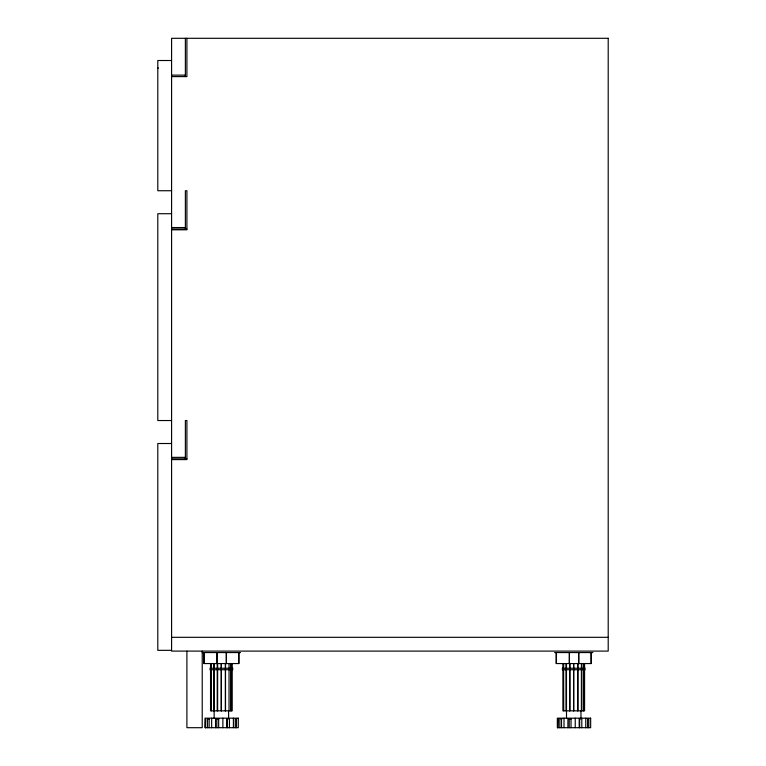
<?xml version="1.0" encoding="UTF-8"?>
<svg xmlns="http://www.w3.org/2000/svg" width="766" height="766" viewBox="0 0 766 766"><rect width="100%" height="100%" fill="white"/><g stroke="black" fill="none" stroke-linecap="round" stroke-linejoin="round"><path stroke-width="1.15" d="M171.584 60.514L157.796 60.514L157.796 190.734L171.584 190.734M171.584 75.125L185.372 75.125M171.584 76.6L186.904 76.6L186.904 38.3M171.584 213.714L157.796 213.714L157.796 420.534L171.584 420.534M171.584 227.559L185.372 227.559M171.584 229.034L186.904 229.034M171.584 229.8L186.904 229.8L186.904 190.734L185.372 190.734L185.372 229.034M171.584 443.514L157.796 443.514L157.796 650.334L171.584 650.334M171.584 457.359L185.372 457.359M171.584 458.834L186.904 458.834M171.584 459.6L186.904 459.6L186.904 420.534L185.372 420.534L185.372 458.834M171.584 637.312L608.204 637.312M202.224 652.565L240.524 652.565M554.584 652.565L592.884 652.565M209.827 668.249L232.921 668.249M562.187 668.249L585.281 668.249M209.827 669.714L232.921 669.714M562.187 669.714L585.281 669.714M209.558 718.901L207.481 718.901L207.481 727.7M218.932 718.901L215.552 718.901L215.552 727.7M561.918 718.901L559.841 718.901L559.841 727.7M571.292 718.901L567.912 718.901L567.912 727.7M591.275 652.565L591.275 663.557L556.193 663.557L556.193 652.565M591.084 652.565L591.084 663.557M588.815 727.7L588.815 718.901L587.599 718.901L587.599 727.7M585.76 718.173L585.76 727.7M584.573 663.557L584.573 668.249M584.573 669.714L584.573 710.838L562.895 710.838L562.895 669.714M583.749 663.557L583.749 668.249M583.749 669.714L583.749 710.838M583.146 663.557L583.146 668.249M583.146 669.714L583.146 710.838M581.806 727.7L581.806 718.901L579.192 718.901L579.192 727.7M581.394 663.557L581.394 668.249M581.394 669.714L581.394 710.838M580.963 710.838L580.963 718.173M579.661 718.901L579.661 727.7M578.761 652.565L578.761 663.557M578.675 652.565L578.675 663.557M577.88 663.557L577.88 668.249M577.88 669.714L577.88 710.838M577.736 663.557L577.736 668.249M577.736 669.714L577.736 710.838M575.237 718.173L575.237 727.7M573.734 663.557L573.734 668.249M573.734 669.714L573.734 710.838M573.59 663.557L573.59 668.249M573.59 669.714L573.59 710.838M571.024 718.901L571.024 727.7M569.99 663.557L569.99 668.249M569.99 669.714L569.99 710.838M569.588 663.557L569.588 668.249M569.588 669.714L569.588 710.838M569.215 718.901L569.215 727.7M566.467 663.557L566.467 668.249M566.467 669.714L566.505 718.173M566.064 663.557L566.064 668.249M566.064 669.714L566.064 710.838M564.015 718.173L564.015 727.7M563.719 663.557L563.604 668.249M563.604 669.714L563.719 710.838M562.895 663.557L562.895 668.249M561.507 718.901L561.507 727.7M557.954 727.7L557.954 718.901L557.715 727.7M556.384 652.565L556.384 663.557M238.915 652.565L238.915 663.557L203.833 663.557L203.833 652.565M238.724 652.565L238.724 663.557M236.455 727.7L236.455 718.901L235.239 718.901L235.239 727.7M233.4 718.173L233.4 727.7M232.213 663.557L232.213 668.249M232.213 669.714L232.213 710.838L210.535 710.838L210.535 669.714M231.389 663.557L231.389 668.249M231.389 669.714L231.389 710.838M230.786 663.557L230.786 668.249M230.786 669.714L230.786 710.838M229.446 727.7L229.446 718.901L226.832 718.901L226.832 727.7M229.034 663.557L229.034 668.249M229.034 669.714L229.034 710.838M228.603 710.838L228.603 718.173M227.301 718.901L227.301 727.7M226.401 652.565L226.401 663.557M226.315 652.565L226.315 663.557M225.52 663.557L225.52 668.249M225.52 669.714L225.52 710.838M225.376 663.557L225.376 668.249M225.376 669.714L225.376 710.838M222.877 718.173L222.877 727.7M221.374 663.557L221.374 668.249M221.374 669.714L221.374 710.838M221.23 663.557L221.23 668.249M221.23 669.714L221.23 710.838M218.664 718.901L218.664 727.7M217.63 663.557L217.63 668.249M217.63 669.714L217.63 710.838M217.228 663.557L217.228 668.249M217.228 669.714L217.228 710.838M216.855 718.901L216.855 727.7M214.107 663.557L214.107 668.249M214.107 669.714L214.145 718.173M213.704 663.557L213.704 668.249M213.704 669.714L213.704 710.838M211.655 718.173L211.655 727.7M211.244 663.557L211.359 668.249M211.359 669.714L211.359 710.838M210.535 663.557L210.535 668.249M209.147 718.901L209.147 727.7M205.594 727.7L205.594 718.901L205.355 727.7M204.024 652.565L204.024 663.557M202.224 651.1L202.224 727.7L186.904 727.7L186.904 651.1M185.372 38.3L185.372 76.6M158.035 67.743L158.035 68.538M608.204 38.3L171.584 38.3L171.584 651.1L608.204 651.1L608.204 38.3M238.293 718.173L204.982 718.173L204.982 727.7L238.293 727.7L238.293 718.173M590.653 718.173L557.342 718.173L557.342 727.7L590.653 727.7L590.653 718.173M569.406 663.557L569.406 652.565L569.32 663.557M217.046 663.557L217.046 652.565L216.96 663.557"/></g></svg>
